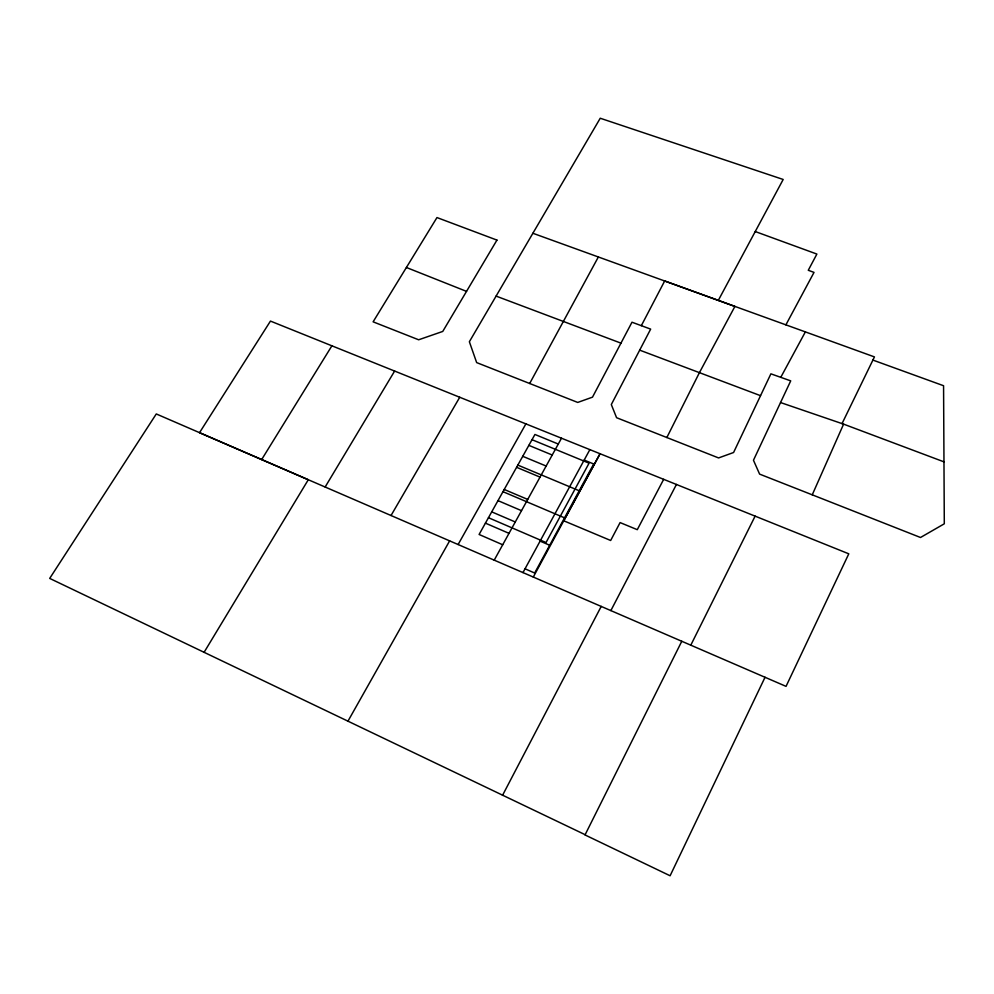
<?xml version="1.0" encoding="UTF-8"?>
<svg xmlns="http://www.w3.org/2000/svg" width="994" height="994" viewBox="0 0 994 994"><rect width="100%" height="100%" fill="white"/><g stroke="black" fill="none" stroke-linecap="round" stroke-linejoin="round"><path stroke-width="1.49" d="M532.883 233.267L718.302 300.399L783.185 179.467L600.239 118.236L469.367 341.737L476.66 362.599L577.725 402.433L592.499 397.153L631.985 322.218L650.66 329.113L611.31 404.546L616.578 417.704L718.587 457.936L733.584 452.506L770.897 373.831L790.715 380.864L753.464 460.247L759.602 474.113L812.247 494.826L843.595 424.14L943.977 461.85M765.045 677.262L670.105 875.764L584.932 834.898M690.793 645.181L755.117 516.135L848.789 553.82L786.043 686.369L199.521 432.688L270.455 321.087L755.117 516.135M681.785 641.267L585.143 834.699L49.7 578.409L156.282 413.951L308.289 479.742L204.056 652.375M666.85 437.522L699.416 372.663L734.914 306.413L664.675 280.967L641.329 325.672M610.875 610.564L676.454 484.426M502.504 795.399L601.221 606.39M663.681 479.319L637.291 529.678L620.094 522.583L610.664 540.487L563.735 520.781L600.053 453.736L533.293 577.042M785.894 324.852L814.024 272.393L808.271 270.281L816.882 254.066L755.266 231.552M780.787 377.31L805.364 331.897L874.447 356.908L842.03 423.618L843.595 424.14L780.563 402.558M529.69 383.485L598.363 256.961M522.981 572.581L589.852 449.636M494.217 560.144L561.498 438.217M458.11 544.526L525.888 423.879M347.875 721.321L449.648 540.848M391.04 515.501L459.737 397.265M325.15 486.998L394.643 371.035M261.671 459.551L331.909 345.8M718.302 300.399L805.364 331.897M872.894 360.077L943.567 385.722L944.3 523.801L920.506 537.493L812.247 494.826M496.093 296.1L620.952 343.141M639.676 350.137L760.534 395.674M406.384 267.485L466.534 291.379M558.28 444.045L534.934 434.465L479.096 534.474L502.703 544.762M584.174 460.073L593.679 463.987L534.673 573.029L525.043 568.804M532.014 439.696L589.069 463.179L546.029 542.538L488.464 517.712M528.858 445.362L552.229 455.016M522.745 456.308L546.141 466.037M517.837 465.093L579.191 490.75M516.607 467.304L540.028 477.108M504.231 489.47L527.715 499.423M502.989 491.695L564.542 517.837M497.994 500.628L521.515 510.68M491.732 511.86L515.277 521.974M540.09 541.121L549.694 545.259M485.432 523.142L509.003 533.343M496.95 240.101L442.752 331.437L418.648 339.786L373.11 321.832L436.975 217.562L496.95 240.101"/></g></svg>
